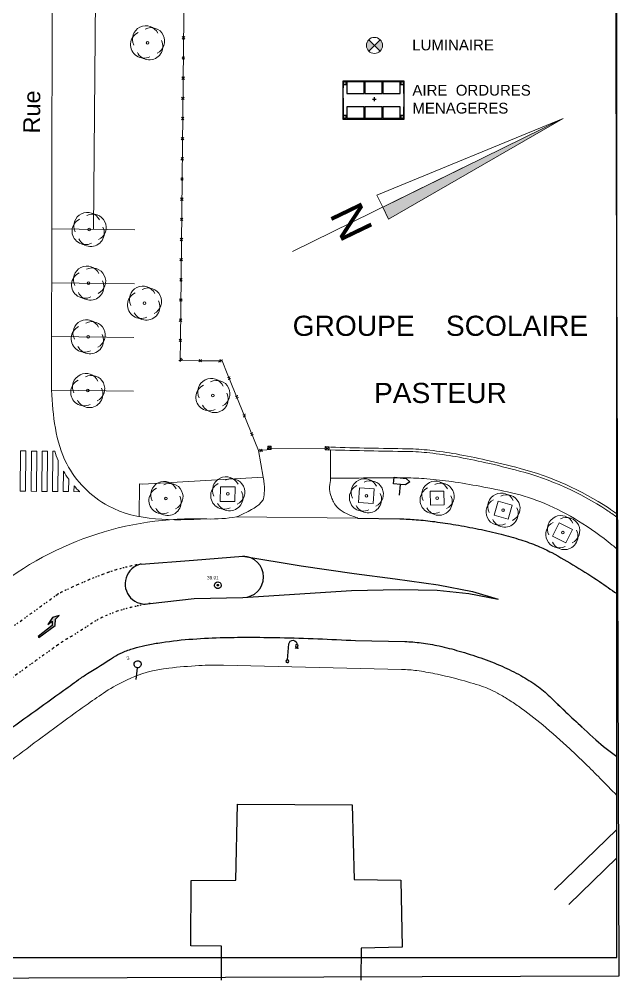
# Model space of a CAD drawing. Extents: x 996 to 1166918, y 537 to 295728.
# Drawn here: x 1164.3 to 1209, y 569.7 to 641.6 of the extents above; entities that cross this region are included whole.
import ezdxf

# ---------------------------------------------------------------- set-up
doc = ezdxf.new("R2010")
doc.units = 0
doc.header["$MEASUREMENT"] = 0
for name, pattern in [('39321', [0.8, 0.1, -0.2, 0.2, -0.2, 0.1]), ('CONTINU', [0]), ('DGN2', [0.75, 0.5, -0.25])]:
    doc.linetypes.add(name, pattern=pattern)
doc.layers.get('0').update_dxf_attribs({"linetype": 'CONTINUOUS', "lineweight": 0})
doc.layers.get('DEFPOINTS').update_dxf_attribs({"color": 6, "linetype": 'CONTINUOUS'})
for name, color, linetype in [('BATIMENT', 7, 'CONTINU'), ('BLANC', 254, 'CONTINUOUS'), ('BORDURE', 7, 'CONTINU'), ('EP', 4, 'CONTINUOUS'), ('Locaux OM', 7, 'CONTINUOUS'), ('PANNEAUX', 7, 'CONTINUOUS'), ('TEXTE', 7, 'CONTINUOUS')]:
    doc.layers.add(name, color=color, linetype=linetype)
for name, color, linetype, lineweight in [('CF-TOPO-NATURE-MATERIAUX', 7, 'CONTINUOUS', 0), ('CF-TOPO-VEGETATION', 94, 'CONTINUOUS', 0), ('DIVERS', 7, 'CONTINU', 5), ('Elec projet', 7, 'CONTINU', 5)]:
    doc.layers.add(name, color=color, linetype=linetype, lineweight=lineweight)
doc.layers.add('Fenêtre flottante', color=7, linetype='CONTINUOUS', plot=False)
doc.styles.add('ISO', font='j_iso')
doc.styles.get("Standard").update_dxf_attribs({"font": 'arial.ttf'})

# ---------------------------------------------------------------- blocks, each defined once
blk = doc.blocks.new('BL76', base_point=(1.5, 1))
blk.add_lwpolyline([(1, 0.5), (1, 1.5), (2, 1.5), (2, 0.5), (1, 0.5), (2, 1.5), (1, 1.5), (2, 0.5)])
blk = doc.blocks.new('BL55', base_point=(1.5, 1))
blk.add_lwpolyline([(1.5, 0.5625, 0.41421356), (1.4375, 0.5, 0.41421356), (1.5, 0.4375, 0.41421356), (1.5625, 0.5, 0.41421356), (1.5, 0.5625), (1.5, 1.3125, -0.41421356), (1.6875, 1.5, -0.41421356), (1.875, 1.3125, 0.41421356), (1.8125, 1.25, 0.41421356), (1.875, 1.1875, 0.41421356), (1.9375, 1.25, 0.41421356), (1.875, 1.3125)], format="xyb")
for points in [[(1.84375, 1.1875), (1.8125, 1.125)], [(1.875, 1.1875), (1.875, 1.125)], [(1.90625, 1.1875), (1.9375, 1.125)]]:
    blk.add_lwpolyline(points)
blk = doc.blocks.new('BL49', base_point=(1.5, 1))
blk.add_lwpolyline([(1.5, 0.5), (1.5, 1.125, -1.008035), (1.5, 1.5, -1.008035), (1.5, 1.125)], format="xyb")
blk = doc.blocks.new('BL79', base_point=(1.5, 1))
blk.add_lwpolyline([(1, 0.5), (1, 1.5), (2, 1.5), (2, 0.5), (1, 0.5)])
blk = doc.blocks.new('BL69', base_point=(1.5, 1))
blk.add_lwpolyline([(1.5, 0.5), (1.5, 1.125), (1.0625, 1.125), (1.0625, 1.5), (1.8125, 1.5), (2.0625, 1.3125), (1.8125, 1.125), (1.5, 1.125)])
blk = doc.blocks.new('BL200', base_point=(1.5, 1))
blk.add_lwpolyline([(1.5, 0.5, -1.000317), (1.5, 1.5, -1.000317), (1.5, 0.5)], format="xyb")
blk = doc.blocks.new('SI30')
at = {"color": 0, "linetype": 'ByBlock'}
blk.add_lwpolyline([(-0.309, 1.531), (-0.494, 1.028), (-0.265, 0.451), (-0.276, 0.865), (-0.022, 0.667), (0.022, -0.667), (0.125, -0.67), (0.125, 0.849), (-0.253, 1.138), (-0.309, 1.531)], dxfattribs=at)
blk = doc.blocks.new('cf30arbre20')
blk.add_circle((0, 0), 0.1)
for centre, start, end in [((-0.3, 0), 90, 270), ((0, 0.3), 0, 180), ((0.3, 0), 270, 90), ((0, -0.3), 180, 0)]:
    blk.add_arc(centre, 1, start, end)
blk = doc.blocks.new('A$C2CB70F15')
at = {"layer": 'CF-TOPO-NATURE-MATERIAUX', "linetype": 'DGN2', "lineweight": 0, "ltscale": 3}
for p, q in [((0.06, 4.51), (2.76, 4.51)), ((0.06, 0.06), (0.06, 4.51)), ((2.76, 4.51), (2.76, 0.06)), ((0.91, 0.06), (0.06, 0.06)), ((2.76, 0.06), (1.91, 0.06))]:
    blk.add_line(p, q, dxfattribs=at)
at = {"layer": 'Locaux OM', "ltscale": 0.05}
for points in [[(0, 0), (2.82, 0), (2.82, 4.57), (0, 4.57)], [(0.06, 4.31), (0.26, 4.31), (0.26, 4.51), (0.06, 4.51)], [(2.56, 4.31), (2.76, 4.31), (2.76, 4.51), (2.56, 4.51)], [(0.06, 2.975), (0.91, 2.975), (0.91, 4.275), (0.06, 4.275)], [(1.91, 2.975), (2.76, 2.975), (2.76, 4.275), (1.91, 4.275)], [(0.06, 1.635), (0.91, 1.635), (0.91, 2.935), (0.06, 2.935)], [(1.91, 1.635), (2.76, 1.635), (2.76, 2.935), (1.91, 2.935)], [(0.06, 0.295), (0.91, 0.295), (0.91, 1.595), (0.06, 1.595)], [(1.91, 0.295), (2.76, 0.295), (2.76, 1.595), (1.91, 1.595)], [(0.06, 0.06), (0.26, 0.06), (0.26, 0.26), (0.06, 0.26)], [(2.56, 0.06), (2.76, 0.06), (2.76, 0.26), (2.56, 0.26)]]:
    blk.add_lwpolyline(points, close=True, dxfattribs=at)

msp = doc.modelspace()

# ---------------------------------------------------------------- hatches: boundary and pattern name
at = {"layer": 'BLANC'}
h = msp.add_hatch(color=256, dxfattribs=at)
h.paths.add_polyline_path([(1167.012, 596.474), (1167.022, 596.95), (1167.306, 597.228), (1166.791, 597.08), (1166.461, 596.555), (1166.788, 596.807), (1166.779, 596.485), (1165.728, 595.663), (1165.787, 595.578)])
h.paths.add_polyline_path([(1161.845, 593.45), (1162.129, 593.727), (1161.615, 593.579), (1161.284, 593.054), (1161.612, 593.306), (1161.602, 592.985), (1160.551, 592.162), (1160.61, 592.077), (1161.835, 592.974)])
at = {"layer": 'DIVERS', "ltscale": 0.05}
msp.add_hatch(color=256, dxfattribs=at).paths.add_polyline_path([(1191.388, 627.618), (1191.827, 626.727), (1204.823, 634.225)])
at = {"layer": 'Elec projet', "ltscale": 0.05}
h = msp.add_hatch(color=256, dxfattribs=at)
h.paths.add_polyline_path([(1190.173, 639.659, 0.198912), (1190.349, 639.234), (1190.773, 639.659), (1190.349, 640.083, 0.198912)])
h.paths.add_polyline_path([(1191.197, 639.234, 0.198912), (1191.373, 639.659, 0.198912), (1191.197, 640.083), (1190.773, 639.659)])

# ---------------------------------------------------------------- linework, layer by layer
for p, q in [((1166.785, 653.874), (1166.718, 613.994)), ((1170.085, 653.846), (1169.843, 625.957)), ((1166.738, 625.994), (1172.935, 625.92)), ((1166.731, 621.994), (1172.9, 621.92)), ((1166.725, 617.994), (1172.865, 617.921)), ((1166.718, 613.994), (1172.839, 613.921)), ((1164.429, 609.471), (1164.403, 606.471)), ((1164.829, 609.468), (1164.429, 609.471)), ((1164.829, 609.468), (1164.803, 606.468)), ((1165.229, 609.464), (1165.203, 606.464)), ((1165.629, 609.461), (1165.229, 609.464)), ((1165.629, 609.461), (1165.603, 606.461)), ((1166.029, 609.457), (1166.003, 606.457)), ((1166.429, 609.454), (1166.029, 609.457)), ((1166.429, 609.454), (1166.403, 606.454)), ((1166.829, 609.45), (1166.803, 606.45)), ((1166.979, 609.449), (1166.829, 609.45)), ((1167.223, 608.758), (1167.203, 606.447)), ((1167.616, 607.975), (1167.603, 606.443)), ((1168.011, 607.372), (1168.003, 606.44)), ((1164.803, 606.468), (1164.403, 606.471)), ((1165.603, 606.461), (1165.203, 606.464)), ((1166.403, 606.454), (1166.003, 606.457)), ((1168.407, 606.873), (1168.403, 606.437)), ((1167.203, 606.447), (1166.803, 606.45)), ((1168.003, 606.44), (1167.603, 606.443)), ((1168.803, 606.433), (1168.403, 606.437)), ((1168.803, 606.446), (1168.803, 606.433)), ((1189.506, 604.472), (1180.492, 604.558))]:
    msp.add_line(p, q)
for centre, radius, start, end in [((1177.385, 580.652), 23.77, 87.78667, 130.5037), ((1178.609, 615.698), 11.298, 268.4499, 279.5958)]:
    msp.add_arc(centre, radius, start, end)
msp.add_spline([(1166.718, 613.994), (1167.862, 608.513), (1170.951, 605.378), (1178.303, 604.404)], degree=3)
for points in [[(1166.97, 609.449), (1167.043, 609.216), (1167.127, 608.985), (1167.223, 608.758)], [(1167.616, 607.975), (1167.737, 607.768), (1167.869, 607.567), (1168.011, 607.372)], [(1168.407, 606.873), (1168.533, 606.726), (1168.666, 606.584), (1168.803, 606.446)]]:
    msp.add_open_spline(points, degree=3)
at = {"layer": 'BATIMENT'}
msp.add_lwpolyline([(1179.392, 570.071), (1179.38, 572.608), (1177.108, 572.638), (1177.119, 577.501), (1180.459, 577.506), (1180.574, 583.166), (1189.108, 583.13), (1189.252, 577.576), (1192.741, 577.515), (1192.845, 572.539), (1189.779, 572.446), (1189.769, 570.071)], dxfattribs=at)
at = {"layer": 'BLANC'}
for points in [[(1173.409, 601.041), (1177.306, 601.327), (1180.98, 601.624)], [(1180.98, 601.624), (1185.32, 600.906), (1189.268, 600.346), (1192.319, 599.942), (1195.526, 599.494), (1198.083, 599.001), (1199.99, 598.44)], [(1174.081, 598.116), (1177.355, 598.483), (1180.98, 598.549)], [(1180.98, 598.549), (1189.066, 599.068), (1192.61, 599.158), (1195.436, 599.113), (1197.792, 598.866), (1199.99, 598.44)]]:
    msp.add_lwpolyline(points, dxfattribs=at)
at = {"layer": 'BLANC', "linetype": '39321'}
for points in [[(1173.409, 601.041, 0.015843), (1173.024, 600.978, 0.01789), (1171.91, 600.721, 0.01978), (1170.932, 600.417, 0.011474), (1169.88, 600.019, 0.008638), (1168.637, 599.491, 0.006257), (1167.816, 599.117, 0.010594), (1167.246, 598.834, 0.009007), (1167.144, 598.779, -0.002033), (1163.41, 596.084, -0.003084), (1160.609, 594.104, -0.005876), (1158.5, 592.665, -0.005503), (1157.691, 592.14, -0.009902), (1157.016, 591.729, -0.011729), (1155.818, 591.072, -0.017869), (1154.728, 590.553, -0.001907), (1154.378, 590.403)], [(1155.623, 587.701, 0.005803), (1156.188, 587.951, 0.017276), (1158.684, 589.203, 0.021438), (1161.176, 590.694, -0.000902), (1165.894, 594.094, -0.001633), (1167.167, 595.002, -0.002483), (1167.52, 595.25, -0.017954), (1167.86, 595.474, 0.011726), (1169.712, 596.634, -0.043044), (1170.832, 597.227, -0.029188), (1171.995, 597.645, -0.017892), (1173.038, 597.914, -0.012846), (1174.081, 598.116, -0.012846)]]:
    msp.add_lwpolyline(points, format="xyb", dxfattribs=at)
at = {"layer": 'BLANC'}
msp.add_lwpolyline([(1179.004, 599.698, -0.999717), (1179.225, 599.249, -1.000216), (1179.004, 599.698)], format="xyb", dxfattribs=at)
for centre, radius, start, end in [((1180.98, 600.087), 1.537, 270, 90), ((1173.71, 599.57), 1.501, 101.58816, 284.31385)]:
    msp.add_arc(centre, radius, start, end, dxfattribs=at)
at = {"layer": 'BORDURE'}
for points in [[(1189.506, 604.472), (1192.663, 604.415, -0.015617), (1193.89, 604.352, -0.012142), (1195.276, 604.204, -0.009699), (1196.819, 603.971, -0.007889), (1198.52, 603.654, -0.012321), (1200.196, 603.274, -0.015638), (1201.663, 602.855, -0.020318), (1202.921, 602.397, -0.027015), (1203.97, 601.9, -0.023002), (1207.528, 599.742, -0.008889), (1208.811, 598.85, -0.008889)], [(1189.506, 604.472), (1192.663, 604.415, -0.015617), (1193.89, 604.352, -0.012142), (1195.276, 604.204, -0.009699), (1196.819, 603.971, -0.007889), (1198.52, 603.654, -0.012321), (1200.196, 603.274, -0.015638), (1201.663, 602.855, -0.020318), (1202.921, 602.397, -0.027015), (1203.97, 601.9, -0.023002), (1207.528, 599.742, -0.008889), (1208.811, 598.85, -0.008889)], [(1162.881, 588.225, -0.000912), (1167.644, 591.657, -0.001635), (1168.902, 592.554, -0.002629), (1169.251, 592.799, -0.018096), (1169.412, 592.907, 0.011529), (1171.35, 594.12, -0.04248), (1172.006, 594.466, -0.029377), (1172.844, 594.767, -0.01797), (1173.683, 594.984, -0.013899), (1174.649, 595.169, -0.020031), (1176.962, 595.446, -0.013633), (1179.278, 595.569, -0.007078), (1181.358, 595.597, -0.005407), (1183.733, 595.571, -0.007763), (1189.366, 595.355)], [(1162.881, 588.225, -0.000912), (1167.644, 591.657, -0.001635), (1168.902, 592.554, -0.002629), (1169.251, 592.799, -0.018096), (1169.412, 592.907, 0.011529), (1171.35, 594.12, -0.04248), (1172.006, 594.466, -0.029377), (1172.844, 594.767, -0.01797), (1173.683, 594.984, -0.013899), (1174.649, 595.169, -0.020031), (1176.962, 595.446, -0.013633), (1179.278, 595.569, -0.007078), (1181.358, 595.597, -0.005407), (1183.733, 595.571, -0.007763), (1189.366, 595.355)], [(1189.366, 595.355), (1193.032, 595.278, -0.026759), (1194.244, 595.183, -0.021123), (1195.592, 594.948, -0.016878), (1197.076, 594.572, -0.0137), (1198.696, 594.055, -0.019882), (1200.282, 593.435, -0.024174), (1201.667, 592.748, -0.029307), (1202.849, 591.995, -0.035262), (1203.83, 591.176, 0.008536), (1207.254, 587.966, 0.027946), (1208.811, 586.717, 0.027946)], [(1189.366, 595.355), (1193.032, 595.278, -0.026759), (1194.244, 595.183, -0.021123), (1195.592, 594.948, -0.016878), (1197.076, 594.572, -0.0137), (1198.696, 594.055, -0.019882), (1200.282, 593.435, -0.024174), (1201.667, 592.748, -0.029307), (1202.849, 591.995, -0.035262), (1203.83, 591.176, 0.006019), (1206.233, 588.901, 0.006019)]]:
    msp.add_lwpolyline(points, format="xyb", dxfattribs=at)
at = {"layer": 'DEFPOINTS', "ltscale": 0.05}
msp.add_lwpolyline([(1019.011, 571.758), (1208.811, 571.758), (1208.811, 733.958), (1019.011, 733.958)], close=True, dxfattribs=at)
at = {"layer": 'DIVERS', "ltscale": 0.05}
for p, q in [((1190.95, 628.51), (1204.823, 634.225)), ((1204.823, 634.225), (1191.388, 627.618)), ((1191.827, 626.727), (1204.823, 634.225)), ((1198.106, 630.922), (1184.671, 624.315)), ((1190.95, 628.51), (1191.388, 627.618)), ((1191.827, 626.727), (1191.388, 627.618))]:
    msp.add_line(p, q, dxfattribs=at)
at = {"layer": 'DIVERS'}
msp.add_line((1173.261, 604.582), (1173.29, 607.011), dxfattribs=at)
for points in [[(1184.348, 684.651), (1183.89, 647.124), (1183.872, 645.62), (1182.367, 645.643), (1178.12, 645.707), (1176.613, 645.73), (1176.597, 644.223), (1176.323, 617.701), (1176.307, 616.201), (1177.807, 616.186), (1178.439, 616.179), (1179.437, 616.169), (1179.813, 615.244), (1182.15, 609.493), (1183.071, 609.58)], [(1184.348, 684.651), (1183.89, 647.124), (1183.872, 645.62), (1182.367, 645.643), (1178.12, 645.707), (1176.613, 645.73), (1176.597, 644.223), (1176.323, 617.701), (1176.307, 616.201), (1177.807, 616.186), (1178.439, 616.179), (1179.437, 616.169), (1179.813, 615.244), (1182.15, 609.493), (1183.071, 609.58)], [(1176.651, 640.316), (1176.556, 640.223), (1176.461, 640.13)], [(1176.651, 640.316), (1176.556, 640.223), (1176.461, 640.13)], [(1176.649, 640.128), (1176.556, 640.223), (1176.463, 640.318)], [(1176.649, 640.128), (1176.556, 640.223), (1176.463, 640.318)], [(1176.635, 638.815), (1176.54, 638.722), (1176.446, 638.629)], [(1176.635, 638.815), (1176.54, 638.722), (1176.446, 638.629)], [(1176.633, 638.627), (1176.54, 638.722), (1176.448, 638.817)], [(1176.633, 638.627), (1176.54, 638.722), (1176.448, 638.817)], [(1176.62, 637.313), (1176.525, 637.221), (1176.43, 637.128)], [(1176.62, 637.313), (1176.525, 637.221), (1176.43, 637.128)], [(1176.618, 637.126), (1176.525, 637.221), (1176.432, 637.315)], [(1176.618, 637.126), (1176.525, 637.221), (1176.432, 637.315)], [(1176.604, 635.812), (1176.509, 635.719), (1176.415, 635.626)], [(1176.604, 635.812), (1176.509, 635.719), (1176.415, 635.626)], [(1176.602, 635.624), (1176.509, 635.719), (1176.417, 635.814)], [(1176.602, 635.624), (1176.509, 635.719), (1176.417, 635.814)], [(1176.589, 634.311), (1176.494, 634.218), (1176.399, 634.125)], [(1176.589, 634.311), (1176.494, 634.218), (1176.399, 634.125)], [(1176.587, 634.123), (1176.494, 634.218), (1176.401, 634.313)], [(1176.587, 634.123), (1176.494, 634.218), (1176.401, 634.313)], [(1176.573, 632.809), (1176.478, 632.716), (1176.384, 632.624)], [(1176.573, 632.809), (1176.478, 632.716), (1176.384, 632.624)], [(1176.571, 632.622), (1176.478, 632.716), (1176.386, 632.811)], [(1176.571, 632.622), (1176.478, 632.716), (1176.386, 632.811)], [(1176.558, 631.308), (1176.463, 631.215), (1176.368, 631.122)], [(1176.558, 631.308), (1176.463, 631.215), (1176.368, 631.122)], [(1176.555, 631.12), (1176.463, 631.215), (1176.37, 631.31)], [(1176.555, 631.12), (1176.463, 631.215), (1176.37, 631.31)], [(1176.542, 629.807), (1176.447, 629.714), (1176.353, 629.621)], [(1176.542, 629.807), (1176.447, 629.714), (1176.353, 629.621)], [(1176.54, 629.619), (1176.447, 629.714), (1176.354, 629.808)], [(1176.54, 629.619), (1176.447, 629.714), (1176.354, 629.808)], [(1176.526, 628.305), (1176.432, 628.212), (1176.337, 628.119)], [(1176.526, 628.305), (1176.432, 628.212), (1176.337, 628.119)], [(1176.524, 628.117), (1176.432, 628.212), (1176.339, 628.307)], [(1176.524, 628.117), (1176.432, 628.212), (1176.339, 628.307)], [(1176.511, 626.804), (1176.416, 626.711), (1176.321, 626.618)], [(1176.511, 626.804), (1176.416, 626.711), (1176.321, 626.618)], [(1176.509, 626.616), (1176.416, 626.711), (1176.323, 626.806)], [(1176.509, 626.616), (1176.416, 626.711), (1176.323, 626.806)], [(1176.495, 625.302), (1176.401, 625.209), (1176.306, 625.117)], [(1176.495, 625.302), (1176.401, 625.209), (1176.306, 625.117)], [(1176.493, 625.115), (1176.401, 625.209), (1176.308, 625.304)], [(1176.493, 625.115), (1176.401, 625.209), (1176.308, 625.304)], [(1176.48, 623.801), (1176.385, 623.708), (1176.29, 623.615)], [(1176.48, 623.801), (1176.385, 623.708), (1176.29, 623.615)], [(1176.478, 623.613), (1176.385, 623.708), (1176.292, 623.803)], [(1176.478, 623.613), (1176.385, 623.708), (1176.292, 623.803)], [(1176.464, 622.3), (1176.369, 622.207), (1176.275, 622.114)], [(1176.464, 622.3), (1176.369, 622.207), (1176.275, 622.114)], [(1176.462, 622.112), (1176.369, 622.207), (1176.277, 622.301)], [(1176.462, 622.112), (1176.369, 622.207), (1176.277, 622.301)], [(1176.449, 620.798), (1176.354, 620.705), (1176.259, 620.612)], [(1176.449, 620.798), (1176.354, 620.705), (1176.259, 620.612)], [(1176.447, 620.611), (1176.354, 620.705), (1176.261, 620.8)], [(1176.447, 620.611), (1176.354, 620.705), (1176.261, 620.8)], [(1176.433, 619.297), (1176.338, 619.204), (1176.244, 619.111)], [(1176.433, 619.297), (1176.338, 619.204), (1176.244, 619.111)], [(1176.431, 619.109), (1176.338, 619.204), (1176.246, 619.299)], [(1176.431, 619.109), (1176.338, 619.204), (1176.246, 619.299)], [(1176.418, 617.795), (1176.323, 617.703), (1176.321, 617.701), (1176.298, 617.678), (1176.251, 617.63), (1176.228, 617.604)], [(1176.418, 617.795), (1176.323, 617.703), (1176.321, 617.701), (1176.298, 617.678), (1176.251, 617.63), (1176.228, 617.604)], [(1176.416, 617.613), (1176.393, 617.634), (1176.347, 617.678), (1176.324, 617.701), (1176.323, 617.703), (1176.23, 617.797)], [(1176.416, 617.613), (1176.393, 617.634), (1176.347, 617.678), (1176.324, 617.701), (1176.323, 617.703), (1176.23, 617.797)], [(1176.49, 616.293), (1176.446, 616.27), (1176.354, 616.224), (1176.307, 616.201), (1176.284, 616.202), (1176.237, 616.205), (1176.214, 616.208)], [(1176.49, 616.293), (1176.446, 616.27), (1176.354, 616.224), (1176.307, 616.201), (1176.284, 616.202), (1176.237, 616.205), (1176.214, 616.208)], [(1176.403, 616.382), (1176.379, 616.338), (1176.331, 616.248), (1176.307, 616.201), (1176.307, 616.178), (1176.309, 616.131), (1176.312, 616.107)], [(1176.403, 616.382), (1176.379, 616.338), (1176.331, 616.248), (1176.307, 616.201), (1176.307, 616.178), (1176.309, 616.131), (1176.312, 616.107)], [(1177.903, 616.278), (1177.809, 616.186), (1177.807, 616.184), (1177.784, 616.161), (1177.734, 616.116), (1177.708, 616.093)], [(1177.903, 616.278), (1177.809, 616.186), (1177.807, 616.184), (1177.784, 616.161), (1177.734, 616.116), (1177.708, 616.093)], [(1177.722, 616.28), (1177.742, 616.257), (1177.784, 616.21), (1177.807, 616.187), (1177.809, 616.186), (1177.902, 616.091)], [(1177.722, 616.28), (1177.742, 616.257), (1177.784, 616.21), (1177.807, 616.187), (1177.809, 616.186), (1177.902, 616.091)], [(1179.465, 616.262), (1179.425, 616.239), (1179.347, 616.193), (1179.31, 616.17), (1179.273, 616.147), (1179.201, 616.101), (1179.167, 616.078)], [(1179.465, 616.262), (1179.425, 616.239), (1179.347, 616.193), (1179.31, 616.17), (1179.273, 616.147), (1179.201, 616.101), (1179.167, 616.078)], [(1179.266, 616.264), (1179.278, 616.241), (1179.3, 616.194), (1179.31, 616.17), (1179.32, 616.147), (1179.336, 616.1), (1179.343, 616.076)], [(1179.266, 616.264), (1179.278, 616.241), (1179.3, 616.194), (1179.31, 616.17), (1179.32, 616.147), (1179.336, 616.1), (1179.343, 616.076)], [(1180.077, 614.844), (1179.955, 614.896), (1179.832, 614.947)], [(1180.077, 614.844), (1179.955, 614.896), (1179.832, 614.947)], [(1180.006, 615.018), (1179.955, 614.896), (1179.903, 614.773)], [(1180.006, 615.018), (1179.955, 614.896), (1179.903, 614.773)], [(1180.642, 613.453), (1180.52, 613.505), (1180.398, 613.556)], [(1180.642, 613.453), (1180.52, 613.505), (1180.398, 613.556)], [(1180.572, 613.627), (1180.52, 613.505), (1180.469, 613.382)], [(1180.572, 613.627), (1180.52, 613.505), (1180.469, 613.382)], [(1181.137, 612.236), (1181.085, 612.114), (1181.034, 611.992)], [(1181.137, 612.236), (1181.085, 612.114), (1181.034, 611.992)], [(1181.208, 612.062), (1181.085, 612.114), (1180.963, 612.165)], [(1181.208, 612.062), (1181.085, 612.114), (1180.963, 612.165)], [(1181.773, 610.671), (1181.651, 610.723), (1181.529, 610.774)], [(1181.773, 610.671), (1181.651, 610.723), (1181.529, 610.774)], [(1181.702, 610.845), (1181.651, 610.723), (1181.599, 610.601)], [(1181.702, 610.845), (1181.651, 610.723), (1181.599, 610.601)], [(1182.222, 609.594), (1182.324, 609.51), (1182.426, 609.425)], [(1182.222, 609.594), (1182.324, 609.51), (1182.426, 609.425)], [(1182.409, 609.612), (1182.324, 609.51), (1182.239, 609.408)], [(1182.409, 609.612), (1182.324, 609.51), (1182.239, 609.408)], [(1187.098, 609.646), (1183.072, 609.68)], [(1187.098, 609.646), (1183.072, 609.68)], [(1173.29, 607.011), (1173.538, 607.006), (1182.494, 607.518)], [(1204.181, 576.789), (1208.811, 581.277)], [(1205.236, 575.701), (1208.811, 579.166)]]:
    msp.add_lwpolyline(points, dxfattribs=at)
for points in [[(1182.15, 609.493), (1182.494, 607.518, -0.012141), (1182.562, 607.036, -0.034702), (1182.578, 606.633, -0.016682), (1182.547, 606.058, -0.1054), (1182.475, 605.832, -0.068128), (1182.295, 605.597, -0.04172), (1182.006, 605.352, -0.026896), (1181.61, 605.097, -0.018414), (1181.105, 604.832, -0.013176), (1180.492, 604.558)], [(1182.15, 609.493), (1182.494, 607.518, -0.012141), (1182.562, 607.036, -0.034702), (1182.578, 606.633, -0.016682), (1182.547, 606.058, -0.1054), (1182.475, 605.832, -0.068128), (1182.295, 605.597, -0.04172), (1182.006, 605.352, -0.026896), (1181.61, 605.097, -0.018414), (1181.105, 604.832, -0.013176), (1180.492, 604.558)], [(1187.506, 609.548), (1187.507, 607.431, -0.045891), (1187.432, 606.804, 0.066217), (1187.421, 606.589, 0.071992), (1187.564, 606.023, 0.020795), (1187.717, 605.672, 0.098849), (1188.079, 605.208, 0.066442), (1188.682, 604.813, 0.042241), (1189.528, 604.487)], [(1187.506, 609.548), (1187.507, 607.431, -0.045891), (1187.432, 606.804, 0.066217), (1187.421, 606.589, 0.071992), (1187.564, 606.023, 0.020795), (1187.717, 605.672, 0.098849), (1188.079, 605.208, 0.066442), (1188.682, 604.813, 0.042241), (1189.528, 604.487)], [(1187.506, 609.548, 0.00365), (1193.224, 609.428, -0.023079), (1194.886, 609.32, -0.016565), (1196.829, 609.043, -0.012399), (1199.054, 608.594, -0.009558), (1201.56, 607.974, -0.081622), (1208.077, 605.057, -0.009724), (1208.811, 604.55, -0.009724)], [(1187.506, 609.548, 0.00365), (1193.224, 609.428, -0.023079), (1194.886, 609.32, -0.016565), (1196.829, 609.043, -0.012399), (1199.054, 608.594, -0.009558), (1201.56, 607.974, -0.081622), (1208.077, 605.057, -0.009724), (1208.811, 604.55, -0.009724)], [(1187.512, 609.748, 0.003652), (1193.227, 609.628, -0.022974), (1194.901, 609.52, -0.016572), (1196.857, 609.241, -0.012381), (1199.094, 608.79, -0.009593), (1201.612, 608.167, -0.081656), (1208.187, 605.224, -0.008178), (1208.811, 604.796, -0.008178)], [(1187.512, 609.748, 0.003652), (1193.227, 609.628, -0.022974), (1194.901, 609.52, -0.016572), (1196.857, 609.241, -0.012381), (1199.094, 608.79, -0.009593), (1201.612, 608.167, -0.081656), (1208.187, 605.224, -0.008178), (1208.811, 604.796, -0.008178)], [(1187.507, 607.431, -0.003487), (1193.089, 607.465, -0.020144), (1194.683, 607.394, -0.014829), (1196.529, 607.185, -0.011296), (1198.627, 606.837, -0.008861), (1200.979, 606.35, -0.044421), (1203.464, 605.547, -0.038297), (1205.962, 604.251, -0.031922), (1208.473, 602.463, -0.003368), (1208.811, 602.185, -0.003368)], [(1187.507, 607.431, -0.003487), (1193.089, 607.465, -0.020144), (1194.683, 607.394, -0.014829), (1196.529, 607.185, -0.011296), (1198.627, 606.837, -0.008861), (1200.979, 606.35, -0.044421), (1203.464, 605.547, -0.038297), (1205.962, 604.251, -0.031922), (1208.473, 602.463, -0.003368), (1208.811, 602.185, -0.003368)], [(1203.5, 588.901, 0.001382), (1203.298, 589.07, 0.020103), (1201.497, 590.457, 0.013417), (1200.681, 590.999, 0.016759), (1199.922, 591.44, 0.021153), (1199.22, 591.781, 0.0272), (1198.574, 592.021, 0.010313), (1196.824, 592.521, 0.013536), (1195.277, 592.885, 0.018417), (1193.933, 593.113, 0.026111), (1192.792, 593.206), (1179.538, 593.524, 0.019477), (1177.704, 593.488, 0.013025), (1175.47, 593.304, 0.08305), (1172.301, 592.411, 0.036687), (1170.774, 591.553, 0.007478), (1169.45, 590.648, 0.004341), (1167.742, 589.423, 0.00478), (1163.174, 586.014, -0.028424)], [(1208.811, 583.822, 0.00393), (1207.581, 585.087, 0.010464), (1205.326, 587.28, 0.014172), (1203.298, 589.07, 0.020103), (1201.497, 590.457, 0.013417), (1200.681, 590.999, 0.016759), (1199.922, 591.44, 0.021153), (1199.22, 591.781, 0.0272), (1198.574, 592.021, 0.010313), (1196.824, 592.521, 0.013536), (1195.277, 592.885, 0.018417), (1193.933, 593.113, 0.026111), (1192.792, 593.206), (1179.538, 593.524, 0.019477), (1177.704, 593.488, 0.013025), (1175.47, 593.304, 0.08305), (1172.301, 592.411, 0.036687), (1170.774, 591.553, 0.007478), (1169.45, 590.648, 0.004341), (1167.742, 589.423, 0.00478), (1163.174, 586.014, -0.028424)]]:
    msp.add_lwpolyline(points, format="xyb", dxfattribs=at)
at = {"layer": 'Elec projet', "ltscale": 0.05}
for p, q in [((1190.349, 639.234), (1191.197, 640.083)), ((1190.349, 640.083), (1191.197, 639.234))]:
    msp.add_line(p, q, dxfattribs=at)
msp.add_circle((1190.773, 639.659), 0.6, dxfattribs=at)
at = {"layer": 'Fenêtre flottante', "ltscale": 0.05}
msp.add_lwpolyline([(996.084, 743.381), (1208.386, 744.076), (1208.955, 570.356), (996.654, 569.66)], close=True, dxfattribs=at)
at = {"layer": 'Locaux OM', "ltscale": 0.05}
for p, q in [((1190.634, 635.659), (1190.912, 635.659)), ((1190.773, 635.519), (1190.773, 635.798))]:
    msp.add_line(p, q, dxfattribs=at)

# ---------------------------------------------------------------- block references
at = {"layer": 'BLANC', "xscale": 0.09998579999993915, "yscale": 0.09998579999989943, "rotation": 296.1963291238895}
msp.add_blockref('BL200', (1179.115, 599.473), dxfattribs=at)
at = {"layer": 'BLANC', "rotation": 306.1895028635364}
msp.add_blockref('SI30', (1166.253, 596.074), dxfattribs=at)
at = {"layer": 'CF-TOPO-VEGETATION', "lineweight": 0}
for p, rotation in [((1173.885, 639.849), 296.1877314899976), ((1169.528, 625.962), 296.1877314899976), ((1169.494, 621.962), 296.1877314899976), ((1173.656, 620.469), 296.1877314899976), ((1169.459, 617.962), 296.1877314899976), ((1169.424, 613.963), 296.1877314899976), ((1178.746, 613.589), 296.1877314899976), ((1179.851, 606.275), 296.1877314899976), ((1175.252, 605.925), 296.1877314899976), ((1190.171, 606.124), 296.1877314899976), ((1195.435, 605.947), 296.1877314899976), ((1200.346, 605.066), 296.1877314899962), ((1204.789, 603.388), 296.1877314899962)]:
    msp.add_blockref('cf30arbre20', p, dxfattribs=dict(at, rotation=rotation))
at = {"layer": 'DIVERS'}
for name, p, xscale, yscale, rotation in [('BL76', (1182.948, 609.707), 0.2500173600000002, 0.2500173600000153, 359.4933521438887), ('BL76', (1182.948, 609.707), 0.2500173599998177, 0.2500173599998448, 359.4933521438884), ('BL76', (1187.253, 609.664), 0.3015978299999997, 0.2500464999999963, 357.4056147738943), ('BL76', (1187.253, 609.664), 0.30159782999978, 0.2500464999998258, 357.4056147738924), ('BL79', (1179.841, 606.246), 1.09368978, 1.093689779999977, 359.4374312038921), ('BL79', (1190.164, 606.134), 1.090505939999999, 1.090505940000014, 355.6577655938939), ('BL79', (1195.443, 605.956), 1.02637791, 1.026377910000008, 180.7813481838927), ('BL79', (1200.352, 605.055), 1.086809320000004, 1.086809319999986, 343.8200762738923), ('BL79', (1204.78, 603.379), 1.116900330000007, 1.116900330000021, 333.5159179638923)]:
    msp.add_blockref(name, p, dxfattribs=dict(at, xscale=xscale, yscale=yscale, rotation=rotation))
at = {"layer": 'EP', "xscale": 1.600000000000002, "yscale": 1.600000000000023, "rotation": 354.8591234038923}
msp.add_blockref('BL55', (1184.358, 594.604), dxfattribs=at)
at = {"layer": 'Locaux OM', "ltscale": 0.05, "rotation": 90}
msp.add_blockref('A$C2CB70F15', (1192.988, 634.179), dxfattribs=at)
at = {"layer": 'PANNEAUX'}
for name, p, xscale, yscale, rotation in [('BL69', (1192.696, 606.815), 1.199999999999999, 1.300000000000011, 354.8591234038936), ('BL49', (1173.103, 593.154), 1.399999999999997, 1.399999999999977, 354.859123403894)]:
    msp.add_blockref(name, p, dxfattribs=dict(at, xscale=xscale, yscale=yscale, rotation=rotation))

# ---------------------------------------------------------------- texts
at = {"linetype": 'Continuous', "insert": (1195.686, 619.536), "char_height": 1.5, "width": 43.2815, "attachment_point": 2}
msp.add_mtext('GROUPE    SCOLAIRE\\P\\PPASTEUR', dxfattribs=at)
at = {"layer": 'BLANC', "style": 'ISO'}
msp.add_text('39.91', height=0.25, rotation=359.54783, dxfattribs=at).set_placement((1178.306, 599.905))
at = {"layer": 'DIVERS', "style": 'ISO'}
msp.add_text('3', height=0.25, rotation=16.62064, dxfattribs=at).set_placement((1172.364, 593.902))
at = {"layer": 'DIVERS', "ltscale": 0.05, "char_height": 0.8, "attachment_point": 1}
for s, insert in [('LUMINAIRE', (1193.583, 640.09)), ('AIRE  ORDURES\\PMENAGERES', (1193.597, 636.72))]:
    msp.add_mtext(s, dxfattribs=dict(at, insert=insert))
at = {"layer": 'TEXTE'}
for s, height, rotation, p in [('Rue                    des                    Sophoras', 1.24997, 89.48376, (1165.867, 633.099)), ('N', 2.5, 295.6756, (1187.38, 627.127))]:
    msp.add_text(s, height=height, rotation=rotation, dxfattribs=at).set_placement(p)

doc.saveas('drawing.dxf')
